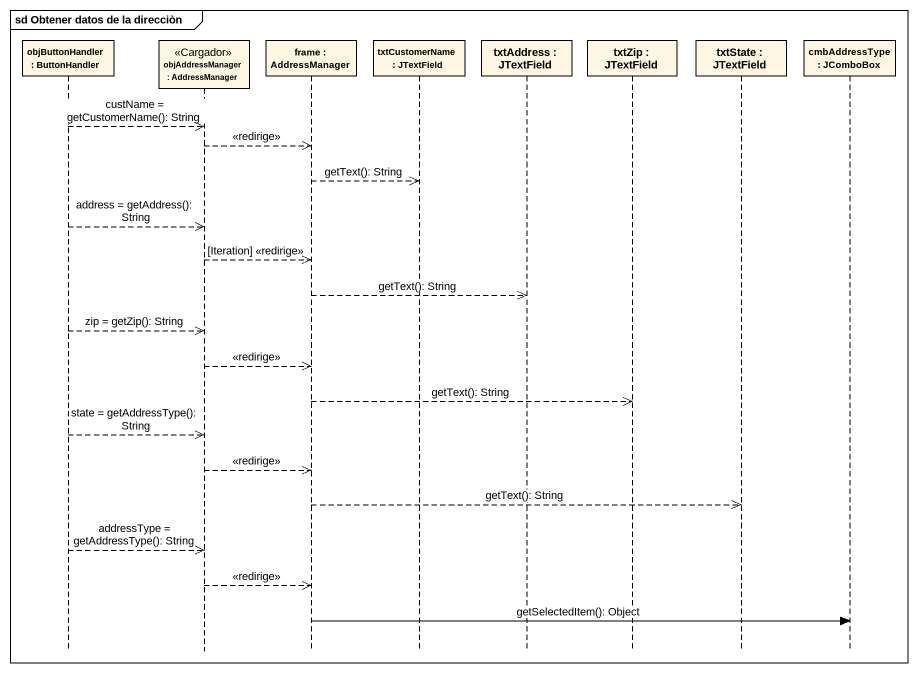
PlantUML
@startuml
mainframe sd Obtener datos de la direcciòn
hide footbox
participant "objButtonHandler : ButtonHandler" as objButtonHandler
participant "objAddressManager : AddressManager" as objAddressManager <<Cargador>>
participant "frame : AddressManager" as frame_
participant "txtCustomerName : JTextField" as txtCustomerName
participant "txtAddress : JTextField" as txtAddress
participant "txtZip : JTextField" as txtZip
participant "txtState : JTextField" as txtState
participant "cmbAddressType : JComboBox" as cmbAddressType

objButtonHandler -->> objAddressManager : custName = getCustomerName(): String
objAddressManager -->> frame_ : <<redirige>>
frame_ -->> txtCustomerName : getText(): String
objButtonHandler -->> objAddressManager : address = getAddress(): String
objAddressManager -->> frame_ : [Iteration] <<redirige>>
frame_ -->> txtAddress : getText(): String
objButtonHandler -->> objAddressManager : zip = getZip(): String
objAddressManager -->> frame_ : <<redirige>>
frame_ -->> txtZip : getText(): String
objButtonHandler -->> objAddressManager : state = getAddressType(): String
objAddressManager -->> frame_ : <<redirige>>
frame_ -->> txtState : getText(): String
objButtonHandler -->> objAddressManager : addressType = getAddressType(): String
objAddressManager -->> frame_ : <<redirige>>
frame_ -> cmbAddressType : getSelectedItem(): Object
@enduml
